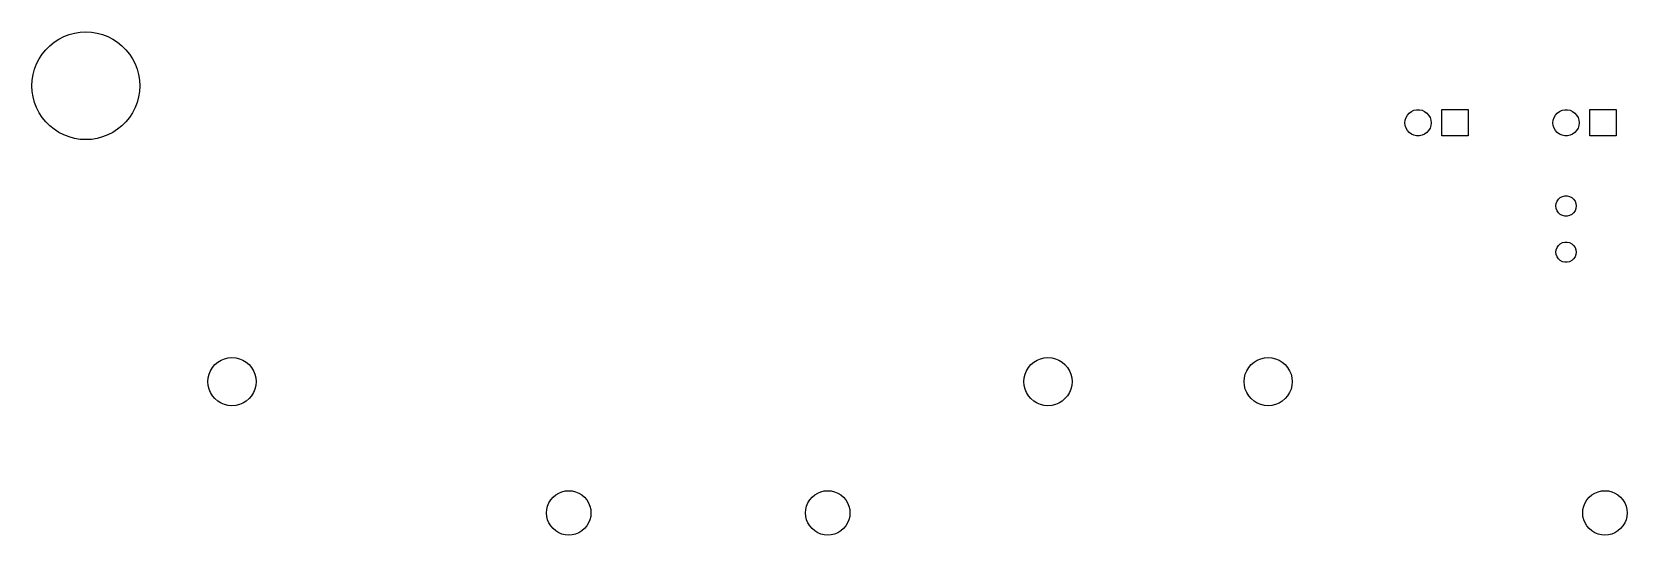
# Model space of a CAD drawing. Extents: x 0.85 to 9.75, y -5.65 to -0.72.
# Drawn here: x 0.854 to 5.165, y -2.115 to -0.754 of the extents above; entities that cross this region are included whole.
import ezdxf

# ---------------------------------------------------------------- set-up
doc = ezdxf.new("R2010")
doc.units = 0
doc.header["$MEASUREMENT"] = 0
doc.layers.add('BLACK', color=7, linetype='CONTINUOUS')

msp = doc.modelspace()

# ---------------------------------------------------------------- linework, layer by layer
at = {"layer": 'BLACK', "linetype": 'CONTINUOUS'}
for p, q in [((0.9144, -0.7822), (0.9272, -0.7738)), ((0.9272, -0.7738), (0.9408, -0.7669)), ((0.9408, -0.7669), (0.955, -0.7615)), ((0.955, -0.7615), (0.9697, -0.7575)), ((0.9697, -0.7575), (0.9848, -0.7551)), ((0.9848, -0.7551), (1, -0.7543)), ((1, -0.7543), (1.0152, -0.7551)), ((1.0152, -0.7551), (1.0303, -0.7575)), ((1.0303, -0.7575), (1.045, -0.7615)), ((1.045, -0.7615), (1.0592, -0.7669)), ((1.0592, -0.7669), (1.0728, -0.7738)), ((1.0728, -0.7738), (1.0856, -0.7822)), ((0.8738, -0.8272), (0.8822, -0.8144)), ((0.8822, -0.8144), (0.8917, -0.8025)), ((0.8917, -0.8025), (0.9025, -0.7917)), ((0.9025, -0.7917), (0.9144, -0.7822)), ((1.0856, -0.7822), (1.0975, -0.7917)), ((1.0975, -0.7917), (1.1083, -0.8025)), ((1.1083, -0.8025), (1.1178, -0.8144)), ((1.1178, -0.8144), (1.1262, -0.8272)), ((0.8575, -0.8697), (0.8615, -0.855)), ((0.8615, -0.855), (0.8669, -0.8408)), ((0.8669, -0.8408), (0.8738, -0.8272)), ((1.1262, -0.8272), (1.1331, -0.8408)), ((1.1331, -0.8408), (1.1385, -0.855)), ((1.1385, -0.855), (1.1425, -0.8697)), ((0.8543, -0.9), (0.8551, -0.8848)), ((0.8551, -0.9152), (0.8543, -0.9)), ((0.8551, -0.8848), (0.8575, -0.8697)), ((1.1425, -0.8697), (1.1449, -0.8848)), ((1.1449, -0.8848), (1.1457, -0.9)), ((1.1457, -0.9), (1.1449, -0.9152)), ((0.8575, -0.9303), (0.8551, -0.9152)), ((0.8615, -0.945), (0.8575, -0.9303)), ((0.8669, -0.9592), (0.8615, -0.945)), ((1.1385, -0.945), (1.1331, -0.9592)), ((1.1425, -0.9303), (1.1385, -0.945)), ((1.1449, -0.9152), (1.1425, -0.9303)), ((0.8738, -0.9728), (0.8669, -0.9592)), ((0.8822, -0.9856), (0.8738, -0.9728)), ((0.8917, -0.9975), (0.8822, -0.9856)), ((1.1178, -0.9856), (1.1083, -0.9975)), ((1.1262, -0.9728), (1.1178, -0.9856)), ((1.1331, -0.9592), (1.1262, -0.9728)), ((4.5653, -0.9926), (4.5676, -0.9856)), ((4.5676, -0.9856), (4.5713, -0.9792)), ((4.5713, -0.9792), (4.5763, -0.9737)), ((4.5763, -0.9737), (4.5823, -0.9693)), ((4.5823, -0.9693), (4.5891, -0.9663)), ((4.5891, -0.9663), (4.5963, -0.9648)), ((4.5963, -0.9648), (4.6037, -0.9648)), ((4.6037, -0.9648), (4.6109, -0.9663)), ((4.6109, -0.9663), (4.6177, -0.9693)), ((4.6177, -0.9693), (4.6237, -0.9737)), ((4.6237, -0.9737), (4.6287, -0.9792)), ((4.6287, -0.9792), (4.6324, -0.9856)), ((4.6324, -0.9856), (4.6347, -0.9926)), ((4.6646, -1.0354), (4.6646, -0.9646)), ((4.6646, -0.9646), (4.7354, -0.9646)), ((4.7354, -0.9646), (4.7354, -1.0354)), ((4.9653, -0.9926), (4.9676, -0.9856)), ((4.9676, -0.9856), (4.9713, -0.9792)), ((4.9713, -0.9792), (4.9763, -0.9737)), ((4.9763, -0.9737), (4.9823, -0.9693)), ((4.9823, -0.9693), (4.9891, -0.9663)), ((4.9891, -0.9663), (4.9963, -0.9648)), ((4.9963, -0.9648), (5.0037, -0.9648)), ((5.0037, -0.9648), (5.0109, -0.9663)), ((5.0109, -0.9663), (5.0177, -0.9693)), ((5.0177, -0.9693), (5.0237, -0.9737)), ((5.0237, -0.9737), (5.0287, -0.9792)), ((5.0287, -0.9792), (5.0324, -0.9856)), ((5.0324, -0.9856), (5.0347, -0.9926)), ((5.0646, -1.0354), (5.0646, -0.9646)), ((5.0646, -0.9646), (5.1354, -0.9646)), ((5.1354, -0.9646), (5.1354, -1.0354)), ((0.9025, -1.0083), (0.8917, -0.9975)), ((0.9144, -1.0178), (0.9025, -1.0083)), ((0.9272, -1.0262), (0.9144, -1.0178)), ((0.9408, -1.0331), (0.9272, -1.0262)), ((0.955, -1.0385), (0.9408, -1.0331)), ((1.0592, -1.0331), (1.045, -1.0385)), ((1.0728, -1.0262), (1.0592, -1.0331)), ((1.0856, -1.0178), (1.0728, -1.0262)), ((1.0975, -1.0083), (1.0856, -1.0178)), ((1.1083, -0.9975), (1.0975, -1.0083)), ((4.5646, -1), (4.5653, -0.9926)), ((4.5653, -1.0074), (4.5646, -1)), ((4.5676, -1.0144), (4.5653, -1.0074)), ((4.5713, -1.0208), (4.5676, -1.0144)), ((4.5763, -1.0263), (4.5713, -1.0208)), ((4.5823, -1.0307), (4.5763, -1.0263)), ((4.5891, -1.0337), (4.5823, -1.0307)), ((4.5963, -1.0352), (4.5891, -1.0337)), ((4.6109, -1.0337), (4.6037, -1.0352)), ((4.6177, -1.0307), (4.6109, -1.0337)), ((4.6237, -1.0263), (4.6177, -1.0307)), ((4.6287, -1.0208), (4.6237, -1.0263)), ((4.6324, -1.0144), (4.6287, -1.0208)), ((4.6347, -1.0074), (4.6324, -1.0144)), ((4.6347, -0.9926), (4.6354, -1)), ((4.6354, -1), (4.6347, -1.0074)), ((4.9646, -1), (4.9653, -0.9926)), ((4.9653, -1.0074), (4.9646, -1)), ((4.9676, -1.0144), (4.9653, -1.0074)), ((4.9713, -1.0208), (4.9676, -1.0144)), ((4.9763, -1.0263), (4.9713, -1.0208)), ((4.9823, -1.0307), (4.9763, -1.0263)), ((4.9891, -1.0337), (4.9823, -1.0307)), ((4.9963, -1.0352), (4.9891, -1.0337)), ((5.0109, -1.0337), (5.0037, -1.0352)), ((5.0177, -1.0307), (5.0109, -1.0337)), ((5.0237, -1.0263), (5.0177, -1.0307)), ((5.0287, -1.0208), (5.0237, -1.0263)), ((5.0324, -1.0144), (5.0287, -1.0208)), ((5.0347, -1.0074), (5.0324, -1.0144)), ((5.0347, -0.9926), (5.0354, -1)), ((5.0354, -1), (5.0347, -1.0074)), ((0.9697, -1.0425), (0.955, -1.0385)), ((0.9848, -1.0449), (0.9697, -1.0425)), ((1, -1.0457), (0.9848, -1.0449)), ((1.0152, -1.0449), (1, -1.0457)), ((1.0303, -1.0425), (1.0152, -1.0449)), ((1.045, -1.0385), (1.0303, -1.0425)), ((4.6037, -1.0352), (4.5963, -1.0352)), ((4.7354, -1.0354), (4.6646, -1.0354)), ((5.0037, -1.0352), (4.9963, -1.0352)), ((5.1354, -1.0354), (5.0646, -1.0354)), ((4.9756, -1.2122), (4.9794, -1.2067)), ((4.9794, -1.2067), (4.9843, -1.2023)), ((4.9843, -1.2023), (4.9902, -1.1992)), ((4.9902, -1.1992), (4.9967, -1.1976)), ((4.9967, -1.1976), (5.0033, -1.1976)), ((5.0033, -1.1976), (5.0098, -1.1992)), ((5.0098, -1.1992), (5.0157, -1.2023)), ((5.0157, -1.2023), (5.0206, -1.2067)), ((5.0206, -1.2067), (5.0244, -1.2122)), ((4.9724, -1.225), (4.9732, -1.2184)), ((4.9732, -1.2316), (4.9724, -1.225)), ((4.9732, -1.2184), (4.9756, -1.2122)), ((4.9756, -1.2378), (4.9732, -1.2316)), ((4.9794, -1.2433), (4.9756, -1.2378)), ((4.9843, -1.2477), (4.9794, -1.2433)), ((4.9902, -1.2508), (4.9843, -1.2477)), ((5.0157, -1.2477), (5.0098, -1.2508)), ((5.0206, -1.2433), (5.0157, -1.2477)), ((5.0244, -1.2378), (5.0206, -1.2433)), ((5.0244, -1.2122), (5.0268, -1.2184)), ((5.0268, -1.2316), (5.0244, -1.2378)), ((5.0268, -1.2184), (5.0276, -1.225)), ((5.0276, -1.225), (5.0268, -1.2316)), ((4.9967, -1.2524), (4.9902, -1.2508)), ((5.0033, -1.2524), (4.9967, -1.2524)), ((5.0098, -1.2508), (5.0033, -1.2524)), ((4.9756, -1.3372), (4.9794, -1.3317)), ((4.9794, -1.3317), (4.9843, -1.3273)), ((4.9843, -1.3273), (4.9902, -1.3242)), ((4.9902, -1.3242), (4.9967, -1.3226)), ((4.9967, -1.3226), (5.0033, -1.3226)), ((5.0033, -1.3226), (5.0098, -1.3242)), ((5.0098, -1.3242), (5.0157, -1.3273)), ((5.0157, -1.3273), (5.0206, -1.3317)), ((5.0206, -1.3317), (5.0244, -1.3372)), ((4.9724, -1.35), (4.9732, -1.3434)), ((4.9732, -1.3566), (4.9724, -1.35)), ((4.9732, -1.3434), (4.9756, -1.3372)), ((4.9756, -1.3628), (4.9732, -1.3566)), ((4.9794, -1.3683), (4.9756, -1.3628)), ((4.9843, -1.3727), (4.9794, -1.3683)), ((4.9902, -1.3758), (4.9843, -1.3727)), ((4.9967, -1.3774), (4.9902, -1.3758)), ((5.0033, -1.3774), (4.9967, -1.3774)), ((5.0098, -1.3758), (5.0033, -1.3774)), ((5.0157, -1.3727), (5.0098, -1.3758)), ((5.0206, -1.3683), (5.0157, -1.3727)), ((5.0244, -1.3628), (5.0206, -1.3683)), ((5.0244, -1.3372), (5.0268, -1.3434)), ((5.0268, -1.3566), (5.0244, -1.3628)), ((5.0268, -1.3434), (5.0276, -1.35)), ((5.0276, -1.35), (5.0268, -1.3566)), ((1.3749, -1.6382), (1.3848, -1.6358)), ((1.3848, -1.6358), (1.395, -1.635)), ((1.395, -1.635), (1.4052, -1.6358)), ((1.4052, -1.6358), (1.4151, -1.6382)), ((3.5799, -1.6382), (3.5898, -1.6358)), ((3.5898, -1.6358), (3.6, -1.635)), ((3.6, -1.635), (3.6102, -1.6358)), ((3.6102, -1.6358), (3.6201, -1.6382)), ((4.1749, -1.6382), (4.1848, -1.6358)), ((4.1848, -1.6358), (4.195, -1.635)), ((4.195, -1.635), (4.2052, -1.6358)), ((4.2052, -1.6358), (4.2151, -1.6382)), ((1.3308, -1.6898), (1.3332, -1.6799)), ((1.3332, -1.6799), (1.3371, -1.6705)), ((1.3371, -1.6705), (1.3424, -1.6618)), ((1.3424, -1.6618), (1.349, -1.654)), ((1.349, -1.654), (1.3568, -1.6474)), ((1.3568, -1.6474), (1.3655, -1.6421)), ((1.3655, -1.6421), (1.3749, -1.6382)), ((1.4151, -1.6382), (1.4245, -1.6421)), ((1.4245, -1.6421), (1.4332, -1.6474)), ((1.4332, -1.6474), (1.441, -1.654)), ((1.441, -1.654), (1.4476, -1.6618)), ((1.4476, -1.6618), (1.4529, -1.6705)), ((1.4529, -1.6705), (1.4568, -1.6799)), ((1.4568, -1.6799), (1.4592, -1.6898)), ((3.5358, -1.6898), (3.5382, -1.6799)), ((3.5382, -1.6799), (3.5421, -1.6705)), ((3.5421, -1.6705), (3.5474, -1.6618)), ((3.5474, -1.6618), (3.554, -1.654)), ((3.554, -1.654), (3.5618, -1.6474)), ((3.5618, -1.6474), (3.5705, -1.6421)), ((3.5705, -1.6421), (3.5799, -1.6382)), ((3.6201, -1.6382), (3.6295, -1.6421)), ((3.6295, -1.6421), (3.6382, -1.6474)), ((3.6382, -1.6474), (3.646, -1.654)), ((3.646, -1.654), (3.6526, -1.6618)), ((3.6526, -1.6618), (3.6579, -1.6705)), ((3.6579, -1.6705), (3.6618, -1.6799)), ((3.6618, -1.6799), (3.6642, -1.6898)), ((4.1308, -1.6898), (4.1332, -1.6799)), ((4.1332, -1.6799), (4.1371, -1.6705)), ((4.1371, -1.6705), (4.1424, -1.6618)), ((4.1424, -1.6618), (4.149, -1.654)), ((4.149, -1.654), (4.1568, -1.6474)), ((4.1568, -1.6474), (4.1655, -1.6421)), ((4.1655, -1.6421), (4.1749, -1.6382)), ((4.2151, -1.6382), (4.2245, -1.6421)), ((4.2245, -1.6421), (4.2332, -1.6474)), ((4.2332, -1.6474), (4.241, -1.654)), ((4.241, -1.654), (4.2476, -1.6618)), ((4.2476, -1.6618), (4.2529, -1.6705)), ((4.2529, -1.6705), (4.2568, -1.6799)), ((4.2568, -1.6799), (4.2592, -1.6898)), ((1.33, -1.7), (1.3308, -1.6898)), ((1.3308, -1.7102), (1.33, -1.7)), ((1.3332, -1.7201), (1.3308, -1.7102)), ((1.3371, -1.7295), (1.3332, -1.7201)), ((1.4568, -1.7201), (1.4529, -1.7295)), ((1.4592, -1.7102), (1.4568, -1.7201)), ((1.4592, -1.6898), (1.46, -1.7)), ((1.46, -1.7), (1.4592, -1.7102)), ((3.535, -1.7), (3.5358, -1.6898)), ((3.5358, -1.7102), (3.535, -1.7)), ((3.5382, -1.7201), (3.5358, -1.7102)), ((3.5421, -1.7295), (3.5382, -1.7201)), ((3.6618, -1.7201), (3.6579, -1.7295)), ((3.6642, -1.7102), (3.6618, -1.7201)), ((3.6642, -1.6898), (3.665, -1.7)), ((3.665, -1.7), (3.6642, -1.7102)), ((4.13, -1.7), (4.1308, -1.6898)), ((4.1308, -1.7102), (4.13, -1.7)), ((4.1332, -1.7201), (4.1308, -1.7102)), ((4.1371, -1.7295), (4.1332, -1.7201)), ((4.2568, -1.7201), (4.2529, -1.7295)), ((4.2592, -1.7102), (4.2568, -1.7201)), ((4.2592, -1.6898), (4.26, -1.7)), ((4.26, -1.7), (4.2592, -1.7102)), ((1.3424, -1.7382), (1.3371, -1.7295)), ((1.349, -1.746), (1.3424, -1.7382)), ((1.3568, -1.7526), (1.349, -1.746)), ((1.3655, -1.7579), (1.3568, -1.7526)), ((1.3749, -1.7618), (1.3655, -1.7579)), ((1.3848, -1.7642), (1.3749, -1.7618)), ((1.395, -1.765), (1.3848, -1.7642)), ((1.4052, -1.7642), (1.395, -1.765)), ((1.4151, -1.7618), (1.4052, -1.7642)), ((1.4245, -1.7579), (1.4151, -1.7618)), ((1.4332, -1.7526), (1.4245, -1.7579)), ((1.441, -1.746), (1.4332, -1.7526)), ((1.4476, -1.7382), (1.441, -1.746)), ((1.4529, -1.7295), (1.4476, -1.7382)), ((3.5474, -1.7382), (3.5421, -1.7295)), ((3.554, -1.746), (3.5474, -1.7382)), ((3.5618, -1.7526), (3.554, -1.746)), ((3.5705, -1.7579), (3.5618, -1.7526)), ((3.5799, -1.7618), (3.5705, -1.7579)), ((3.5898, -1.7642), (3.5799, -1.7618)), ((3.6, -1.765), (3.5898, -1.7642)), ((3.6102, -1.7642), (3.6, -1.765)), ((3.6201, -1.7618), (3.6102, -1.7642)), ((3.6295, -1.7579), (3.6201, -1.7618)), ((3.6382, -1.7526), (3.6295, -1.7579)), ((3.646, -1.746), (3.6382, -1.7526)), ((3.6526, -1.7382), (3.646, -1.746)), ((3.6579, -1.7295), (3.6526, -1.7382)), ((4.1424, -1.7382), (4.1371, -1.7295)), ((4.149, -1.746), (4.1424, -1.7382)), ((4.1568, -1.7526), (4.149, -1.746)), ((4.1655, -1.7579), (4.1568, -1.7526)), ((4.1749, -1.7618), (4.1655, -1.7579)), ((4.1848, -1.7642), (4.1749, -1.7618)), ((4.195, -1.765), (4.1848, -1.7642)), ((4.2052, -1.7642), (4.195, -1.765)), ((4.2151, -1.7618), (4.2052, -1.7642)), ((4.2245, -1.7579), (4.2151, -1.7618)), ((4.2332, -1.7526), (4.2245, -1.7579)), ((4.241, -1.746), (4.2332, -1.7526)), ((4.2476, -1.7382), (4.241, -1.746)), ((4.2529, -1.7295), (4.2476, -1.7382)), ((2.2515, -2.0278), (2.2565, -2.0197)), ((2.2565, -2.0197), (2.2626, -2.0126)), ((2.2626, -2.0126), (2.2697, -2.0065)), ((2.2697, -2.0065), (2.2778, -2.0015)), ((2.2778, -2.0015), (2.2865, -1.9979)), ((2.2865, -1.9979), (2.2956, -1.9957)), ((2.2956, -1.9957), (2.305, -1.995)), ((2.305, -1.995), (2.3144, -1.9957)), ((2.3144, -1.9957), (2.3235, -1.9979)), ((2.3235, -1.9979), (2.3322, -2.0015)), ((2.3322, -2.0015), (2.3403, -2.0065)), ((2.3403, -2.0065), (2.3474, -2.0126)), ((2.3474, -2.0126), (2.3535, -2.0197)), ((2.3535, -2.0197), (2.3585, -2.0278)), ((2.9515, -2.0278), (2.9565, -2.0197)), ((2.9565, -2.0197), (2.9626, -2.0126)), ((2.9626, -2.0126), (2.9697, -2.0065)), ((2.9697, -2.0065), (2.9778, -2.0015)), ((2.9778, -2.0015), (2.9865, -1.9979)), ((2.9865, -1.9979), (2.9956, -1.9957)), ((2.9956, -1.9957), (3.005, -1.995)), ((3.005, -1.995), (3.0144, -1.9957)), ((3.0144, -1.9957), (3.0235, -1.9979)), ((3.0235, -1.9979), (3.0322, -2.0015)), ((3.0322, -2.0015), (3.0403, -2.0065)), ((3.0403, -2.0065), (3.0474, -2.0126)), ((3.0474, -2.0126), (3.0535, -2.0197)), ((3.0535, -2.0197), (3.0585, -2.0278)), ((5.0515, -2.0278), (5.0565, -2.0197)), ((5.0565, -2.0197), (5.0626, -2.0126)), ((5.0626, -2.0126), (5.0697, -2.0065)), ((5.0697, -2.0065), (5.0778, -2.0015)), ((5.0778, -2.0015), (5.0865, -1.9979)), ((5.0865, -1.9979), (5.0956, -1.9957)), ((5.0956, -1.9957), (5.105, -1.995)), ((5.105, -1.995), (5.1144, -1.9957)), ((5.1144, -1.9957), (5.1235, -1.9979)), ((5.1235, -1.9979), (5.1322, -2.0015)), ((5.1322, -2.0015), (5.1403, -2.0065)), ((5.1403, -2.0065), (5.1474, -2.0126)), ((5.1474, -2.0126), (5.1535, -2.0197)), ((5.1535, -2.0197), (5.1585, -2.0278)), ((2.245, -2.055), (2.2457, -2.0456)), ((2.2457, -2.0644), (2.245, -2.055)), ((2.2457, -2.0456), (2.2479, -2.0365)), ((2.2479, -2.0735), (2.2457, -2.0644)), ((2.2479, -2.0365), (2.2515, -2.0278)), ((2.3585, -2.0278), (2.3621, -2.0365)), ((2.3621, -2.0365), (2.3643, -2.0456)), ((2.3643, -2.0644), (2.3621, -2.0735)), ((2.3643, -2.0456), (2.365, -2.055)), ((2.365, -2.055), (2.3643, -2.0644)), ((2.945, -2.055), (2.9457, -2.0456)), ((2.9457, -2.0644), (2.945, -2.055)), ((2.9457, -2.0456), (2.9479, -2.0365)), ((2.9479, -2.0735), (2.9457, -2.0644)), ((2.9479, -2.0365), (2.9515, -2.0278)), ((3.0585, -2.0278), (3.0621, -2.0365)), ((3.0621, -2.0365), (3.0643, -2.0456)), ((3.0643, -2.0644), (3.0621, -2.0735)), ((3.0643, -2.0456), (3.065, -2.055)), ((3.065, -2.055), (3.0643, -2.0644)), ((5.045, -2.055), (5.0457, -2.0456)), ((5.0457, -2.0644), (5.045, -2.055)), ((5.0457, -2.0456), (5.0479, -2.0365)), ((5.0479, -2.0735), (5.0457, -2.0644)), ((5.0479, -2.0365), (5.0515, -2.0278)), ((5.1585, -2.0278), (5.1621, -2.0365)), ((5.1621, -2.0365), (5.1643, -2.0456)), ((5.1643, -2.0644), (5.1621, -2.0735)), ((5.1643, -2.0456), (5.165, -2.055)), ((5.165, -2.055), (5.1643, -2.0644)), ((2.2515, -2.0822), (2.2479, -2.0735)), ((2.2565, -2.0903), (2.2515, -2.0822)), ((2.2626, -2.0974), (2.2565, -2.0903)), ((2.2697, -2.1035), (2.2626, -2.0974)), ((2.2778, -2.1085), (2.2697, -2.1035)), ((2.2865, -2.1121), (2.2778, -2.1085)), ((2.2956, -2.1143), (2.2865, -2.1121)), ((2.3235, -2.1121), (2.3144, -2.1143)), ((2.3322, -2.1085), (2.3235, -2.1121)), ((2.3403, -2.1035), (2.3322, -2.1085)), ((2.3474, -2.0974), (2.3403, -2.1035)), ((2.3535, -2.0903), (2.3474, -2.0974)), ((2.3585, -2.0822), (2.3535, -2.0903)), ((2.3621, -2.0735), (2.3585, -2.0822)), ((2.9515, -2.0822), (2.9479, -2.0735)), ((2.9565, -2.0903), (2.9515, -2.0822)), ((2.9626, -2.0974), (2.9565, -2.0903)), ((2.9697, -2.1035), (2.9626, -2.0974)), ((2.9778, -2.1085), (2.9697, -2.1035)), ((2.9865, -2.1121), (2.9778, -2.1085)), ((2.9956, -2.1143), (2.9865, -2.1121)), ((3.0235, -2.1121), (3.0144, -2.1143)), ((3.0322, -2.1085), (3.0235, -2.1121)), ((3.0403, -2.1035), (3.0322, -2.1085)), ((3.0474, -2.0974), (3.0403, -2.1035)), ((3.0535, -2.0903), (3.0474, -2.0974)), ((3.0585, -2.0822), (3.0535, -2.0903)), ((3.0621, -2.0735), (3.0585, -2.0822)), ((5.0515, -2.0822), (5.0479, -2.0735)), ((5.0565, -2.0903), (5.0515, -2.0822)), ((5.0626, -2.0974), (5.0565, -2.0903)), ((5.0697, -2.1035), (5.0626, -2.0974)), ((5.0778, -2.1085), (5.0697, -2.1035)), ((5.0865, -2.1121), (5.0778, -2.1085)), ((5.0956, -2.1143), (5.0865, -2.1121)), ((5.1235, -2.1121), (5.1144, -2.1143)), ((5.1322, -2.1085), (5.1235, -2.1121)), ((5.1403, -2.1035), (5.1322, -2.1085)), ((5.1474, -2.0974), (5.1403, -2.1035)), ((5.1535, -2.0903), (5.1474, -2.0974)), ((5.1585, -2.0822), (5.1535, -2.0903)), ((5.1621, -2.0735), (5.1585, -2.0822)), ((2.305, -2.115), (2.2956, -2.1143)), ((2.3144, -2.1143), (2.305, -2.115)), ((3.005, -2.115), (2.9956, -2.1143)), ((3.0144, -2.1143), (3.005, -2.115)), ((5.105, -2.115), (5.0956, -2.1143)), ((5.1144, -2.1143), (5.105, -2.115))]:
    msp.add_line(p, q, dxfattribs=at)

doc.saveas('drawing.dxf')
